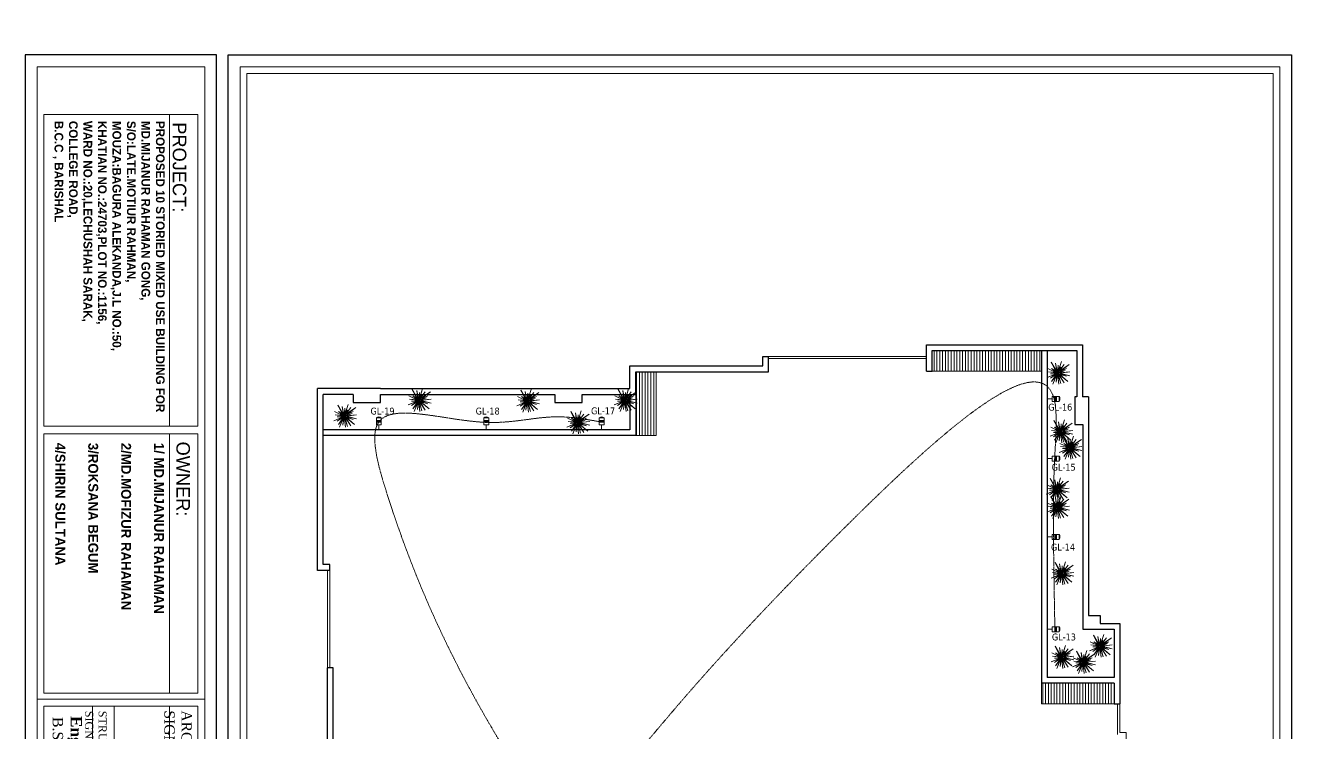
# Model space of a CAD drawing. Header units: inches. Extents: x 109699 to 44449955, y -10987 to 15824140.
# Drawn here: x 200533 to 201640, y -3566 to -2948 of the extents above; entities that cross this region are included whole.
import ezdxf

# ---------------------------------------------------------------- set-up
doc = ezdxf.new("R2010")
doc.units = ezdxf.units.IN
doc.header["$LTSCALE"] = 5
doc.header["$MEASUREMENT"] = 0
doc.linetypes.add('DASHED2', pattern=[0.375, 0.25, -0.125])
doc.layers.get('0').update_dxf_attribs({"color": 123})
for name, color, linetype, lineweight in [('@NORMAL', 7, 'Continuous', 5), ('E-BK', 1, 'Continuous', 15), ('E-Con-Point', 5, 'DASHED2', 13), ('FIX', 8, 'Continuous', 15), ('H', 252, 'Continuous', 9), ('leter', 140, 'Continuous', 13), ('Plant', 94, 'Continuous', 0), ('Railling', 8, 'Continuous', 5), ('Text', 7, 'Continuous', 0), ('WALL-1', 8, 'Continuous', 9)]:
    doc.layers.add(name, color=color, linetype=linetype, lineweight=lineweight)
doc.styles.add('box text', font='arial.ttf')
doc.styles.add('MtXpl_Tahoma', font='tahoma.ttf')
doc.styles.add('SH-T2', font='times.ttf')
doc.styles.get("Standard").update_dxf_attribs({"font": 'times.ttf'})
picture_1 = doc.add_image_def('image1.png', size_in_pixel=(745, 477))
pattern_1 = [(270, (177432.4376, 2534441.854), (2.5, -1e-15), [])]

# ---------------------------------------------------------------- blocks, each defined once
blk = doc.blocks.new('zxczxczxcz')
at = {"layer": '@NORMAL'}
for points in [[(177327.5, -15450.1), (175295.2, -15450.1), (175295.2, -14276.8), (177327.5, -14276.8)], [(177319.9, -15442.5), (175302.8, -15442.5), (175302.8, -14284.5), (177319.9, -14284.5)]]:
    blk.add_lwpolyline(points, close=True, dxfattribs=at)
at = {"layer": 'Text', "lineweight": 30}
for p, q in [((177028.8, -15692.6), (177028.8, -15476.8)), ((177340.9, -15476.8), (177028.8, -15476.8)), ((177340.9, -15476.8), (177340.9, -15692.6)), ((177340.9, -15692.6), (177028.8, -15692.6))]:
    blk.add_line(p, q, dxfattribs=at)
at = {"layer": 'Text'}
for p, q in [((177340.9, -15692.6), (177340.9, -15476.8)), ((177340.9, -15692.6), (177340.9, -15476.8)), ((176008.4, -15679.2), (176008.4, -15490.2)), ((176270.1, -15490.2), (176270.1, -15679.2)), ((176531.8, -15490.2), (176531.8, -15679.2)), ((176742, -15490.2), (176997.7, -15490.2)), ((176742, -15679.2), (176742, -15490.2)), ((176997.7, -15490.2), (176997.7, -15679.2)), ((177042.2, -15490.2), (177327.5, -15490.2)), ((177042.2, -15679.2), (177042.2, -15490.2)), ((177327.5, -15490.2), (177327.5, -15679.2)), ((175700.4, -15497.8), (175700.4, -15671.6)), ((175709, -15497.8), (176001.6, -15497.8)), ((175709, -15497.8), (175709, -15671.6)), ((176001.6, -15497.8), (176001.6, -15671.6)), ((176001.6, -15671.6), (176001.6, -15497.8)), ((176016.1, -15671.6), (176016.1, -15497.8)), ((176262.5, -15497.8), (176262.5, -15671.6)), ((176277.8, -15497.8), (176277.8, -15671.6)), ((176524.2, -15497.8), (176524.2, -15671.6)), ((176539.5, -15497.8), (176539.5, -15671.6)), ((176749.6, -15497.8), (176990.1, -15497.8)), ((176749.6, -15671.6), (176749.6, -15497.8)), ((176990.1, -15497.8), (176990.1, -15671.6)), ((177049.8, -15497.8), (177319.9, -15497.8)), ((177049.8, -15671.6), (177049.8, -15497.8)), ((177319.9, -15497.8), (177319.9, -15671.6)), ((175349, -15529.9), (175700.4, -15529.9)), ((175709, -15529.9), (176001.6, -15529.9)), ((176016.1, -15529.9), (176262.5, -15529.9)), ((176277.8, -15529.9), (176524.2, -15529.9)), ((176539.5, -15529.9), (176737.2, -15529.9)), ((176539.5, -15584.7), (176737.2, -15584.7)), ((176639.5, -15584.7), (176639.5, -15671.6)), ((176016.1, -15592.4), (176262.5, -15592.4)), ((176016.1, -15616.8), (176262.5, -15616.8)), ((176539.5, -15607.6), (176737.2, -15607.6)), ((176990.1, -15671.6), (176749.6, -15671.6)), ((177319.9, -15671.6), (177049.8, -15671.6)), ((176997.7, -15679.2), (176742, -15679.2)), ((177327.5, -15679.2), (177042.2, -15679.2))]:
    blk.add_line(p, q, dxfattribs=at)
at = {"layer": 'Text', "lineweight": 30}
blk.add_lwpolyline([(177005.9, -15476.8), (175281.8, -15476.8), (175281.8, -15692.6), (177005.9, -15692.6)], close=True, dxfattribs=at)
at = {"layer": 'Text'}
blk.add_lwpolyline([(176997.7, -15490.2), (175295.2, -15490.2), (175295.2, -15679.2), (176997.7, -15679.2)], close=True, dxfattribs=at)
for points in [[(175700.4, -15497.8), (175349, -15497.8), (175349, -15671.6), (175700.4, -15671.6)], [(176001.6, -15497.8), (175709, -15497.8)], [(176524.2, -15497.8), (176016.1, -15497.8)], [(176539.5, -15671.6), (176737.2, -15671.6), (176737.2, -15497.8), (176539.5, -15497.8)], [(175709, -15671.6), (176001.6, -15671.6)], [(176016.1, -15671.6), (176524.2, -15671.6)]]:
    blk.add_lwpolyline(points, dxfattribs=at)
at = {"layer": 'WALL-1', "lineweight": 30}
blk.add_line((177340.9, -14263.5), (177340.9, -15463.5), dxfattribs=at)
blk.add_lwpolyline([(177340.9, -15463.5), (175281.8, -15463.5), (175281.8, -14263.5), (177340.9, -14263.5)], close=True, dxfattribs=at)
at = {"layer": 'leter', "insert": (177184.4, -15628.6), "char_height": 3.9766, "width": 400.68, "attachment_point": 2}
blk.add_mtext('{\\fFranklin Gothic Medium|b0|i0|c0|p34;\\H2.066x;\\C5;MODERN BUILDING DESIGN & CONSULTANT\\H1.2x; \\C256; \\P\\fTimes New Roman|b1|i0|c0|p18;\\H0.4899x;\\C7;TALUKDER MANSION,5/7,BLOCK -A,RUPATOLI HOUSING STATE,BARISHAL.\\PB.C.C REG. NO:35,MAIL:mbdc333@gmail.com\\PMOBILE NO:01731443090\\P\\fFranklin Gothic Medium|b0|i0|c0|p34;\\H0.8231x;\\C256;                             }', dxfattribs=at)
at = {"layer": 'Text'}
for s, insert, char_height, width, attachment_point in [("{\\C1;ARCHITECT'S NAME & SIGNATURE:}", (176020.9, -15504.7, 29.8), 11.609, 235.441, 1), ('{\\C1;NOTE:}', (176282.6, -15504.7, 29.8), 12.899, 235.441, 1), ('{\\fFranklin Gothic Medium Cond|b0|i0|c0|p34;\\C1;PROJECT:}', (175357.8, -15510.9, 91), 15.338, 414.227, 1), ('{\\fFranklin Gothic Medium|b0|i0|c0|p34;\\C1;OWNER:}', (175717.8, -15506.8), 15.338, 414.227, 1), ('{\\C1;DRAWING  TITLE:}', (176566.4, -15506.4, -14.9), 11.609, 235.441, 1), ('{\\fFranklin Gothic Medium|b0|i0|c0|p34;\\C1;CONSULTANT:}', (176814.3, -15518.7, 279.5), 15.479, 414.227, 1), ('\\pt35.29515;{\\fCentury Gothic|b1|i0|c0|p34;PROPOSED 10 STORIED MIXED USE BUILDING FOR \\PMD.MIJANUR RAHAMAN GONG,\\PS/O:LATE.MOTIUR RAHMAN, \\PMOUZA:BAGURA ALEKANDA,J.L NO.:50,\\PKHATIAN NO.:24703,PLOT NO.:1156,\\PWARD NO.:20,LECHUSHAH SARAK,\\P\\pt67.08058;COLLEGE ROAD, \\PB.C.C , BARISHAL }', (175356.2, -15535.4), 9.808, 458.165, 1), ('{\\fArial Narrow|b1|i0|c0|p34;Md. Amirul Arifin\\P\\fArial Narrow|b0|i0|c0|p34;\\H0.7794x;Architect\\PIAB & Rajuk Reg. No: A-273\\fCentury Gothic|b0|i0|c0|p34;\\L\\P\\H1.283x;\\l \\P\\fFranklin Gothic Medium|b0|i0|c0|p34; \\fFranklin Gothic Book|b0|i0|c0|p34;\\H0.6173x;  \\fFranklin Gothic Medium|b0|i0|c0|p34;\\H1.62x; \\fFranklin Gothic Book|b0|i0|c0|p34;\\H0.6173x; \\fFranklin Gothic Medium|b0|i0|c0|p34;\\H1.62x;                                                                                       }', (176140.3, -15537.7), 12.7553, 248.971, 2), ('\\pi-34.83833,l34.83833,t34.83833;{\\W0.9;\\C1;DATE:}', (176557, -15588.9, -14.9), 11.609, 235.441, 1), ('\\pi-34.83833,l34.83833,t34.83833;{\\W0.9;\\C1;SHEET NO}', (176664.3, -15589.8, -14.9), 11.609, 235.441, 1), ('{\\C1;STRUCTURAL Eng. NAME & SIGNATURE:}', (176021.3, -15600.8, 29.8), 9.029, 235.441, 1), ('{\\fTimes New Roman|b1|i0|c0|p18; Engr. S.M. Towhidul Alam\\P\\fTimes New Roman|b0|i0|c0|p18; \\H0.9205x;B.Sc. Engr. (CIVIL); \\fTimes New Roman|b1|i0|c0|p18;M-23859}', (176136.8, -15628.7, -14.9), 12.7553, 248.971, 2), ('\\pi-191.13542,l191.13542,t191.13542;23.07.2022', (176550.3, -15626.7, -14.9), 13.931, 375.033, 1), ('{\\fFranklin Gothic Medium|b0|i0|c0|p34;\\C0;ENGR.MIZANUR RAHMAN (CIVIL)\\PMANAGING DIRECTOR\\P\\H0.8571x;MODERN BUILDING DESIGN & CONSULTANT}', (176870.4, -15624.1, -11.9), 8.668, 331.382, 2)]:
    blk.add_mtext(s, dxfattribs=dict(at, insert=insert, char_height=char_height, width=width, attachment_point=attachment_point))
at = {"layer": 'Text', "linetype": 'Continuous', "insert": (175719.2, -15536.1), "char_height": 11.145, "width": 329.404, "attachment_point": 1, "style": 'SH-T2'}
blk.add_mtext('\\pt76.20062;{\\fCentury Gothic|b1|i0|c0|p34;1/ MD.MIJANUR RAHAMAN \\P\\P2/MD.MOFIZUR RAHAMAN\\P \\P3/ROKSANA BEGUM\\P\\P4/SHIRIN SULTANA}', dxfattribs=at)
at = {"layer": 'Text', "insert": (176282.3, -15536.2, -14.9), "char_height": 7.1387, "width": 248.98, "attachment_point": 1, "style": 'box text'}
blk.add_mtext("{\\fArial Narrow|b0|i0|c0|p34;\\W0.9;THIS NOTE IS VALID FOR DRAWINGS RELATED TO THIS PROJECT:\\P1. PLEASE DO NOT SCALE FROM THE DRAWINGS.\\P2. CONTRACTORS AND SUB-CONTRACTORS ARE TO VERIFY    ALL DIMENSIONS AT THE SITE.\\P3. THE CONTRACTOR IS TO NOTIFY THE CONSULTANT ABOUT ANY DISCREPANCIES/ DIFFERENCES CONTAINED\\PIN THE DRAWING (IN RELATION TO OTHER DRAWINGS) OR IN CASE OF CONTRADICTS WITH  'BNBC' & 'IMARAT BIDHIMALA, 2008'; WELL BEFORE IGNITING WORK.}", dxfattribs=at)
at = {"layer": '@NORMAL', "color": 0}
image = blk.add_image(picture_1, insert=(177085.8, -15624.9), size_in_units=(191.9, 122.8), rotation=0, dxfattribs=dict(at, brightness=35, contrast=59))
image.dxf.flags = 7
blk = doc.blocks.new('TREEN')
at = {"color": 250, "linetype": 'ByBlock'}
for p, q in [((-83, 28), (-499, 166)), ((0, 0), (-416, -83)), ((-87, 121), (-361, 499)), ((0, 0), (-361, 277)), ((0, 0), (-333, 28)), ((0, 0), (-250, 139)), ((0, 0), (-194, 388)), ((0, 0), (-194, -416)), ((0, 0), (-194, -250)), ((0, 0), (-111, 333)), ((-8, 75), (-55, 527)), ((0, 0), (-55, -388)), ((0, 0), (111, 527)), ((0, 0), (139, 388)), ((0, 0), (444, 139)), ((0, 0), (471, 55)), ((0, 0), (28, -305)), ((31, 21), (416, 277)), ((35, 43), (361, 444)), ((-60, -35), (-471, -277)), ((27, -4), (388, -55)), ((28, -63), (194, -444)), ((34, -24), (361, -250)), ((50, -68), (222, -305)), ((63, -26), (471, -194))]:
    blk.add_line(p, q, dxfattribs=at)
at = {"color": 0, "linetype": 'ByBlock'}
for p, q in [((-499, 166), (-139, 55)), ((-361, 499), (-65, 55)), ((-361, 277), (-65, 55)), ((-333, 28), (-83, 28)), ((-250, 139), (-139, 55)), ((-194, 388), (-87, 121)), ((-111, 333), (-8, 75)), ((-65, 55), (-28, 28)), ((-65, 55), (-28, 28)), ((-55, 527), (0, 111)), ((0, 111), (111, 527)), ((471, 55), (27, -4)), ((444, 139), (31, 21)), ((416, 277), (35, 43)), ((361, 444), (61, 98)), ((139, 388), (61, 98)), ((-471, -277), (-93, -88)), ((-416, -83), (-60, -35)), ((-28, -83), (-194, -416)), ((-194, -250), (-93, -88)), ((-93, -88), (-60, -35)), ((-93, -88), (-60, -35)), ((-55, -388), (-28, -83)), ((28, -305), (28, -63)), ((222, -305), (34, -24)), ((194, -444), (50, -68)), ((388, -55), (63, -26)), ((471, -194), (111, -55)), ((111, -55), (361, -250))]:
    blk.add_line(p, q, dxfattribs=at)
blk = doc.blocks.new('bs')
at = {"layer": 'E-BK'}
for p, q in [((-793.6, 1425.5), (-793.6, 1433.5)), ((-787.9, 1433.5), (-793.6, 1433.5)), ((-787.9, 1433.5), (-787.9, 1425.5)), ((-793.6, 1425.5), (-787.9, 1425.5)), ((-790.7, 1425.5), (-790.7, 1419.6))]:
    blk.add_line(p, q, dxfattribs=at)
at = {"layer": 'E-BK', "color": 5}
for p, q in [((-793.6, 1430.4), (-787.9, 1430.4)), ((-793.6, 1429.5), (-787.9, 1429.5)), ((-793.6, 1428.7), (-787.9, 1428.7))]:
    blk.add_line(p, q, dxfattribs=at)
at = {"layer": 'E-BK'}
blk.add_arc((-790.7, 1430.2), 4.36, 48.7267, 131.2733, dxfattribs=at)

msp = doc.modelspace()

# ---------------------------------------------------------------- hatches: boundary and pattern name
at = {"layer": 'FIX'}
h = msp.add_hatch(dxfattribs=at)
h.set_pattern_fill('ANSI31', color=256, scale=20, angle=225)
h.set_pattern_definition(pattern_1)
h.paths.add_polyline_path([(201325.9, -3232.1), (201325.9, -3250.1), (201421.3, -3250.1), (201421.3, -3232.1)])
h = msp.add_hatch(dxfattribs=at)
h.set_pattern_fill('ANSI31', color=256, scale=20, angle=225)
h.set_pattern_definition(pattern_1)
h.paths.add_polyline_path([(201066.7, -3306.4), (201084.7, -3306.4), (201084.7, -3250.6), (201066.7, -3250.6), (201066.7, -3270.4)])
h = msp.add_hatch(dxfattribs=at)
h.set_pattern_fill('ANSI31', color=256, scale=20, angle=225)
h.set_pattern_definition(pattern_1)
h.paths.add_polyline_path([(201421.3, -3522.6), (201421.3, -3540.6), (201484.8, -3540.6), (201484.8, -3522.6)])

# ---------------------------------------------------------------- linework, layer by layer
at = {"layer": 'E-Con-Point', "ltscale": 0.5}
for points in [[(201005.4, -3663.3, 0.1), (201253.3, -3382.9, 0), (201432.4, -3274.4, 0), (201433, -3324.7, 0), (201431.9, -3396.6, 0), (201433.1, -3475.6, 0.2)], [(201005.4, -3663.3, 0.1), (200849.4, -3357.5), (200842.1, -3294.6, 0.2), (200936.7, -3294.9, 0), (200998.9, -3290), (201037, -3294.6, 0.2)]]:
    msp.add_spline(points, degree=3, dxfattribs=at)
at = {"layer": 'H'}
for p, q in [((201084.7, -3250.6, 0), (201084.7, -3306.4, 0)), ((201325.9, -3250.1, 0), (201421.3, -3250.1, 0)), ((201066.7, -3306.4, 0), (201084.7, -3306.4, 0)), ((201421.3, -3522.6, 0), (201421.3, -3540.6, 0)), ((201484.8, -3540.6, 0), (201421.3, -3540.6, 0))]:
    msp.add_line(p, q, dxfattribs=at)
at = {"layer": 'Railling'}
for p, q in [((201182.9, -3237.2, 0), (201320.9, -3237.2, 0)), ((201182.9, -3239.2, 0), (201320.9, -3239.2, 0)), ((200797.3, -3509.1, -0.1), (200797.3, -3424.1, -0.1)), ((200799.3, -3509.1, -0.1), (200799.3, -3424.1, -0.1)), ((201487.8, -3540.6, -0.2), (201487.8, -3567.6, -0.2)), ((201489.8, -3540.6, -0.1), (201489.8, -3565.6, -0.2)), ((201495.5, -3565.6, -0.2), (201489.8, -3565.6, -0.2)), ((201495.5, -3565.6, 0), (201495.5, -3616.6, 0))]:
    msp.add_line(p, q, dxfattribs=at)
at = {"layer": 'WALL-1', "lineweight": 30}
for p, q in [((201320.9, -3250.1, -0.1), (201320.9, -3227.1, -0.1)), ((201320.9, -3227.1, 0), (201457.3, -3227.1, 0)), ((201325.9, -3250.1, -0.1), (201325.9, -3232.1, -0.1)), ((201325.9, -3232.1, 0), (201452.3, -3232.1, 0)), ((201421.3, -3232.1, 0), (201421.3, -3522.6, 0)), ((201426.3, -3232.1, 0), (201426.3, -3517.6, 0)), ((201452.3, -3232.1, -0.1), (201452.3, -3272.7, -0.1)), ((201457.3, -3227.1, -0.1), (201457.3, -3272.7, -0.1)), ((201177.9, -3245.6, -0.1), (201177.9, -3237.2, -0.1)), ((201177.9, -3237.2, -0.1), (201182.9, -3237.2, -0.1)), ((201182.9, -3250.6, -0.1), (201182.9, -3237.2, -0.1)), ((201061.7, -3265.4, -0.1), (201061.7, -3245.6, -0.1)), ((201061.7, -3245.6, -0.1), (201177.9, -3245.6, -0.1)), ((201066.7, -3270.4, -0.1), (201066.7, -3250.6, -0.1)), ((201066.7, -3250.6, -0.1), (201182.9, -3250.6, -0.1)), ((201320.9, -3250.1, -0.1), (201325.9, -3250.1, -0.1)), ((200788.5, -3424.1, -0.2), (200788.5, -3265.4, -0.2)), ((200843.7, -3265.4, 0.5), (200788.5, -3265.4, 0.5)), ((200793.5, -3419.1, -0.2), (200793.5, -3270.4, 0)), ((200819.7, -3270.4, 0.5), (200793.5, -3270.4, 0)), ((200843.7, -3265.4, 0.4), (201061.7, -3265.4, -0.1)), ((200843.7, -3270.4, 0.4), (200996, -3270.4, 0.1)), ((201020, -3270.4, 0.1), (201066.7, -3270.4, 0)), ((201061.7, -3270.4, 0), (201061.7, -3301.4, 0)), ((201066.7, -3270.4, 0), (201066.7, -3306.4, 0)), ((201462.6, -3272.7, -0.2), (201457.3, -3272.7, -0.1)), ((201462.6, -3272.7, 0.8), (201462.6, -3463.6, 0.8)), ((201457.6, -3296.7, 0.8), (201457.6, -3475.6, 0.8)), ((201061.7, -3301.4, 0), (200793.5, -3301.4, 0)), ((201066.7, -3306.4, 0), (200793.5, -3306.4, 0)), ((200799.3, -3419.1, -0.1), (200793.5, -3419.1, -0.1)), ((200799.3, -3424.1, -0.1), (200799.3, -3419.1, -0.1)), ((200799.3, -3424.1, -0.1), (200788.5, -3424.1, -0.1)), ((201457.6, -3475.6, -0.1), (201484.8, -3475.6, -0.1)), ((201472.6, -3470.6, -0.1), (201489.8, -3470.6, -0.1)), ((201484.8, -3475.6, -0.1), (201484.8, -3517.6, -0.1)), ((201489.8, -3470.6, -0.1), (201489.8, -3540.6, -0.1)), ((200797.3, -3651.1, -0.1), (200797.3, -3509.1, -0.1)), ((200802.3, -3509.1, -0.1), (200797.3, -3509.1, -0.1)), ((200802.3, -3651.1, -0.1), (200802.3, -3509.1, -0.1)), ((201484.8, -3517.6, 0), (201426.3, -3517.6, 0)), ((201484.8, -3522.6, 0), (201421.3, -3522.6, 0)), ((201484.8, -3522.6, -0.1), (201484.8, -3540.6, -0.1)), ((201484.8, -3540.6, -0.1), (201489.8, -3540.6, -0.1))]:
    msp.add_line(p, q, dxfattribs=at)
for points, elevation in [([(200819.7, -3270.6), (200819.7, -3277.4), (200843.7, -3277.4), (200843.7, -3270.4)], 0.5), ([(200996, -3270.4), (200996, -3277.4), (201020, -3277.4), (201020, -3270.4), (201020, -3270.4)], 0.2), ([(201452.3, -3272.7), (201450.6, -3272.7), (201450.6, -3296.7), (201457.6, -3296.7)], 0.8), ([(201462.6, -3463.6), (201472.6, -3463.6), (201472.6, -3470.6)], -0.2)]:
    msp.add_lwpolyline(points, dxfattribs=dict(at, elevation=elevation))

# ---------------------------------------------------------------- block references
at = {"layer": 'E-BK', "color": 5, "xscale": -0.7528878284414805, "yscale": 0.7528878284501843, "zscale": 0.7528878284442684}
for p, rotation in [((200357.5, -2679, 0.2), 269.9991720482258), ((200246.8, -4370.2, 0.2), 359.9991720482257), ((200340.7, -4370.2, 0.2), 359.9991720482257), ((200441.6, -4370.2, 0.2), 359.9991720482257), ((200357.5, -2731.2, 0.2), 269.9991720482258), ((200357.5, -2799.6, 0.2), 269.9991720482258), ((200357.5, -2880.2, 0.2), 269.9991720482258)]:
    msp.add_blockref('bs', p, dxfattribs=dict(at, rotation=rotation))
at = {"layer": 'Plant', "xscale": 0.02049739999347366, "yscale": 0.02049739999347366, "zscale": 0.02049739999347366, "rotation": 270}
for p in [(201435.4, -3251.8, 17.3), (200877, -3275.7, 0), (200971.9, -3276.3, 0), (201057.1, -3275.7, 0), (200811.9, -3289.4, 0), (201015.7, -3295.1, 0), (201438, -3303, 17.1), (201446, -3317.2, 17.1), (201434.7, -3353.5, 17.1), (201435.2, -3369.3, 17.1), (201438.9, -3427, 17.1), (201472.4, -3490.4, 17.1), (201438.9, -3500.1, 17.1), (201457.7, -3504.4, 17.1)]:
    msp.add_blockref('TREEN', p, dxfattribs=at)
at = {"layer": 'WALL-1', "linetype": 'Continuous', "xscale": 0.7745455872000001, "yscale": 0.7745455872000001, "zscale": 0.7745455872000001, "rotation": 270}
msp.add_blockref('zxczxczxcz', (212687.8, 132789.8), dxfattribs=at)

# ---------------------------------------------------------------- texts
at = {"layer": 'Text', "style": 'MtXpl_Tahoma'}
for s, p in [('GL-19', (200834.9, -3288, 0.3)), ('GL-18', (200926.8, -3288, 0.1)), ('GL-17', (201027.7, -3287.8, 0.1)), ('GL-16', (201427.3, -3284.6, 0)), ('GL-15', (201430.3, -3337, 0)), ('GL-14', (201429.7, -3406.8, 0)), ('GL-13', (201430.5, -3485.3, 0))]:
    msp.add_text(s, height=6, rotation=360, dxfattribs=at).set_placement(p)

doc.saveas('drawing.dxf')
